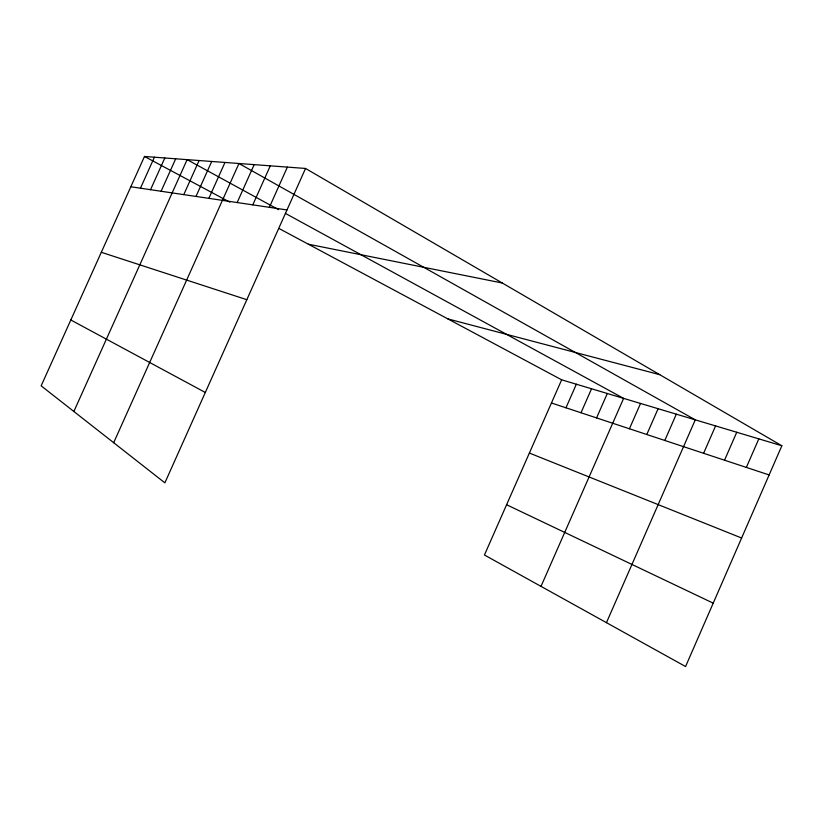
<?xml version="1.0" encoding="UTF-8"?>
<svg xmlns="http://www.w3.org/2000/svg" width="823" height="823" viewBox="0 0 823 823"><rect width="100%" height="100%" fill="white"/><g stroke="black" fill="none" stroke-linecap="round" stroke-linejoin="round"><path stroke-width="1.23" d="M781.85 445.768L685.569 666.537L484.438 555L561.656 379.825L781.85 445.768L305.539 168.458L144.488 156.463L41.15 385.833L164.878 482.854L305.539 168.458M606.458 622.661L695.281 419.843L238.958 163.499L113.677 442.702M703.614 453.288L715.588 425.923M724.538 460.201L736.75 432.26M746.348 467.413L758.816 438.865M580.997 412.755L591.552 388.775M596.562 417.909L607.302 393.497M541.009 586.367L623.618 398.383L285.386 213.383M629.43 428.762L640.541 403.445M646.785 434.503L658.102 408.702M664.809 440.459L676.331 414.164M565.967 407.786L576.347 384.218M252.795 204.865L270.283 165.834M269.368 207.324L287.381 167.1M150.537 189.691L164.816 157.975M161.092 191.265L175.7 158.788M73.864 411.479L187.119 159.641L278.627 209.69M183.776 194.629L199.104 160.526M195.997 196.44L211.706 161.473M208.857 198.353L224.977 162.46M237.168 202.551L254.173 164.631M140.455 188.2L154.415 157.203M130.836 186.77L286.98 209.937M308.358 244.205L502.297 283.009M447.887 318.913L659.758 374.681M101.311 252.301L246.828 299.695M551.441 402.992L769.124 474.943M529.374 453.051L741.616 538.016M506.598 504.736L713.212 603.156M144.488 156.463L229.812 202.149M279.12 228.547L561.656 379.825M70.819 319.982L205.318 392.478"/></g></svg>
